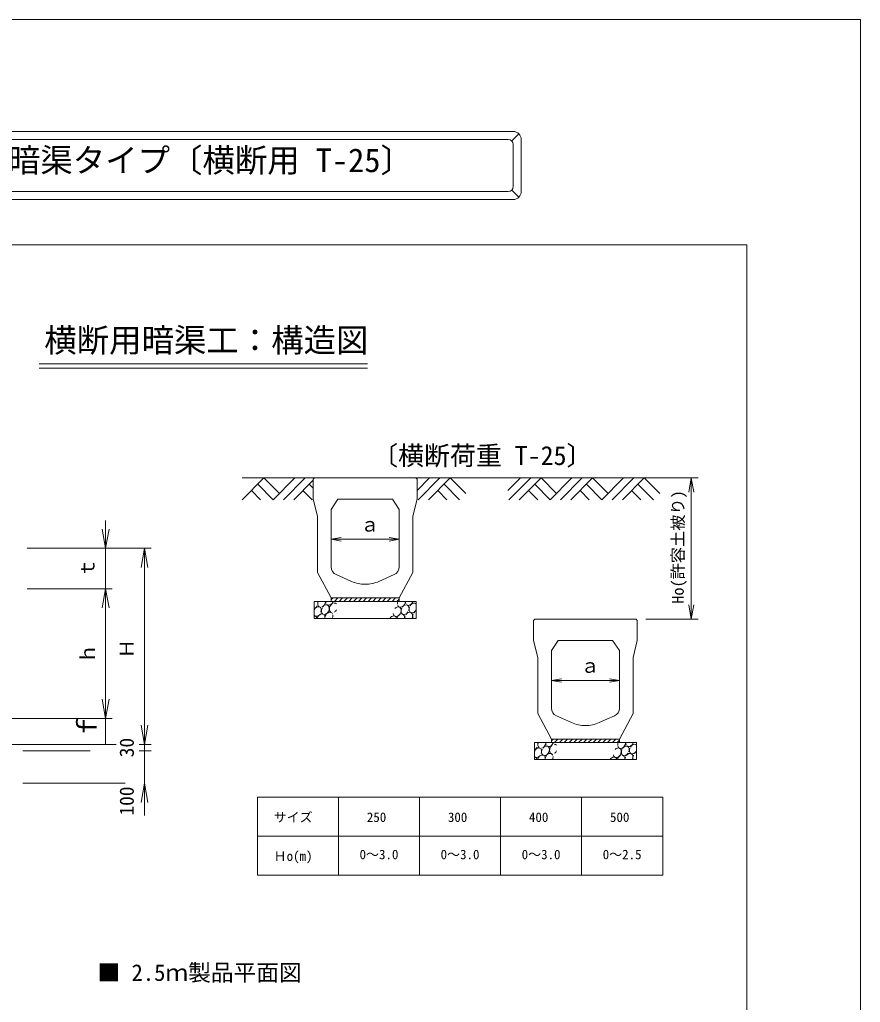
# Model space of a CAD drawing. Units: millimetres, scale not verified. Extents: x 5662 to 21676, y 2831 to 15264.
# Drawn here: x 7502 to 10095, y 12232 to 15264 of the extents above; entities that cross this region are included whole.
import ezdxf
from ezdxf.enums import TextEntityAlignment as Align

# ---------------------------------------------------------------- set-up
doc = ezdxf.new("R2010")
doc.units = ezdxf.units.MM
doc.header["$LTSCALE"] = 20
doc.layers.add('0_2', color=4, linetype='Continuous', lineweight=18)
doc.styles.add('ＭＳ ゴシック-5.0-0.0', font='')
doc.styles.get('ＭＳ ゴシック-5.0-0.0').set_extended_font_data('ＭＳ ゴシック-5.0-0.0')

msp = doc.modelspace()

# ---------------------------------------------------------------- linework, layer by layer
at = {"layer": '0_2'}
for p, q in [((5915.02, 15263.53), (10095.02, 15263.53)), ((10095.02, 15263.53), (10095.02, 9223.53)), ((6660.02, 14918.53), (9024, 14918.53)), ((6675.02, 14893.53), (9009, 14893.53)), ((9019.61, 14889.14), (9041.68, 14911.21)), ((9049, 14893.53), (9049, 14733.53)), ((9024, 14748.53), (9024, 14878.53)), ((9019.61, 14737.93), (9041.68, 14715.86)), ((6660.02, 14708.53), (9024, 14708.53)), ((6675.02, 14733.53), (9009, 14733.53)), ((6315.02, 14568.88), (9745.02, 14568.88)), ((9745.02, 9533.53), (9745.02, 14568.88)), ((7562.02, 14201.85), (8575.16, 14201.85)), ((7562.02, 14187.85), (8575.16, 14187.85)), ((8255.35, 13849.49), (8188.24, 13782.38)), ((8188.24, 13849.49), (8724.02, 13849.49)), ((8235.97, 13830.11), (8283.7, 13782.38)), ((8303.08, 13801.76), (8255.35, 13849.49)), ((8350.81, 13849.49), (8283.7, 13782.38)), ((8382.63, 13849.49), (8315.52, 13782.38)), ((8407.44, 13842.48), (8347.34, 13782.38)), ((8395.07, 13830.11), (8407.44, 13817.74)), ((8411.12, 13849.49), (8407.44, 13845.81)), ((8407.44, 13783.86), (8407.44, 13845.81)), ((8724.02, 13849.49), (8727.69, 13845.81)), ((8724.02, 13849.49), (9594.57, 13849.49)), ((8766.45, 13849.49), (8727.69, 13810.73)), ((8727.69, 13783.86), (8727.69, 13845.81)), ((8798.27, 13849.49), (8731.16, 13782.38)), ((8830.09, 13849.49), (8762.98, 13782.38)), ((8810.71, 13830.11), (8858.44, 13782.38)), ((8877.82, 13801.76), (8830.09, 13849.49)), ((9046.42, 13849.49), (9007.66, 13810.73)), ((9078.24, 13849.49), (9011.13, 13782.38)), ((9110.06, 13849.49), (9042.95, 13782.38)), ((9090.68, 13830.11), (9138.41, 13782.38)), ((9157.79, 13801.76), (9110.06, 13849.49)), ((9205.52, 13849.49), (9138.41, 13782.38)), ((9237.34, 13849.49), (9170.23, 13782.38)), ((9269.16, 13849.49), (9202.05, 13782.38)), ((9249.78, 13830.11), (9297.51, 13782.38)), ((9316.89, 13801.76), (9269.16, 13849.49)), ((9364.62, 13849.49), (9297.51, 13782.38)), ((9396.44, 13849.49), (9329.33, 13782.38)), ((9428.26, 13849.49), (9361.15, 13782.38)), ((9408.88, 13830.11), (9456.61, 13782.38)), ((9475.99, 13801.76), (9428.26, 13849.49)), ((9573.42, 13849.49), (9565.6, 13805.17)), ((9573.42, 13849.49), (9581.23, 13805.17)), ((9573.42, 13849.49), (9573.42, 13413.79)), ((8244.94, 13782.38), (8216.59, 13810.73)), ((8404.04, 13782.38), (8375.69, 13810.73)), ((8819.68, 13782.38), (8791.33, 13810.73)), ((9099.65, 13782.38), (9071.3, 13810.73)), ((9258.75, 13782.38), (9230.4, 13810.73)), ((9417.85, 13782.38), (9389.5, 13810.73)), ((8407.44, 13783.86), (8420.57, 13731.36)), ((8483.57, 13783.86), (8462.57, 13752.36)), ((8483.57, 13783.86), (8651.57, 13783.86)), ((8651.57, 13783.86), (8672.57, 13752.36)), ((8727.69, 13783.86), (8714.57, 13731.36)), ((8462.57, 13575.17), (8462.57, 13752.36)), ((8672.57, 13575.17), (8672.57, 13752.36)), ((7767.02, 13632.62), (7767.02, 13718.1)), ((8420.57, 13558.11), (8420.57, 13731.36)), ((8714.57, 13558.11), (8714.57, 13731.36)), ((7767.02, 13632.62), (7756.6, 13691.7)), ((7767.02, 13632.62), (7777.44, 13691.7)), ((8462.57, 13660.32), (8493.59, 13665.79)), ((8462.57, 13660.32), (8672.57, 13660.32)), ((8462.57, 13660.32), (8493.59, 13654.86)), ((8672.57, 13660.32), (8641.54, 13665.79)), ((8672.57, 13660.32), (8641.54, 13654.86)), ((7524.6, 13632.62), (7907.02, 13632.62)), ((7767.02, 13632.62), (7767.02, 13507.62)), ((7887.02, 13632.62), (7876.6, 13573.53)), ((7887.02, 13632.62), (7897.44, 13573.53)), ((7887.02, 13632.62), (7887.02, 13027.62)), ((8420.57, 13558.11), (8462.57, 13479.36)), ((8714.57, 13558.11), (8672.57, 13479.36)), ((8478.16, 13551.18), (8524.94, 13530.4)), ((8656.97, 13551.18), (8610.19, 13530.4)), ((7524.6, 13507.62), (7787.02, 13507.62)), ((7767.02, 13507.62), (7756.6, 13448.53)), ((7767.02, 13507.62), (7767.02, 13107.62)), ((7767.02, 13507.62), (7777.44, 13448.53)), ((8410.07, 13468.86), (8410.07, 13416.36)), ((8410.07, 13416.36), (8410.07, 13468.86)), ((8567.57, 13468.86), (8410.07, 13468.86)), ((8567.57, 13479.36), (8462.57, 13479.36)), ((8462.57, 13479.36), (8462.57, 13468.86)), ((8468.12, 13479.36), (8462.57, 13473.8)), ((8482.97, 13479.36), (8472.47, 13468.86)), ((8497.82, 13479.36), (8487.32, 13468.86)), ((8512.67, 13479.36), (8502.17, 13468.86)), ((8527.52, 13479.36), (8517.02, 13468.86)), ((8542.37, 13479.36), (8531.87, 13468.86)), ((8557.22, 13479.36), (8546.72, 13468.86)), ((8572.07, 13479.36), (8561.57, 13468.86)), ((8567.57, 13479.36), (8672.57, 13479.36)), ((8567.57, 13468.86), (8725.07, 13468.86)), ((8586.92, 13479.36), (8576.42, 13468.86)), ((8601.77, 13479.36), (8591.27, 13468.86)), ((8616.62, 13479.36), (8606.12, 13468.86)), ((8631.47, 13479.36), (8620.97, 13468.86)), ((8646.32, 13479.36), (8635.82, 13468.86)), ((8661.16, 13479.36), (8650.66, 13468.86)), ((8672.57, 13475.91), (8665.51, 13468.86)), ((8672.57, 13479.36), (8672.57, 13468.86)), ((8725.07, 13416.36), (8725.07, 13468.86)), ((8725.07, 13468.86), (8725.07, 13416.36)), ((9573.42, 13413.79), (9565.6, 13458.11)), ((9573.42, 13413.79), (9581.23, 13458.11)), ((8410.07, 13416.36), (8725.07, 13416.36)), ((8567.57, 13416.36), (8436.32, 13416.36)), ((9090.43, 13413.79), (9086.75, 13410.12)), ((9086.75, 13348.17), (9086.75, 13410.12)), ((9090.43, 13413.79), (9403.33, 13413.79)), ((9403.33, 13413.79), (9407, 13410.12)), ((9407, 13348.17), (9407, 13410.12)), ((9433.33, 13413.79), (9594.57, 13413.79)), ((9086.75, 13348.17), (9099.88, 13295.67)), ((9162.88, 13348.17), (9141.88, 13316.67)), ((9162.88, 13348.17), (9330.88, 13348.17)), ((9330.88, 13348.17), (9351.88, 13316.67)), ((9407, 13348.17), (9393.88, 13295.67)), ((9141.88, 13139.48), (9141.88, 13316.67)), ((9351.88, 13139.48), (9351.88, 13316.67)), ((9099.88, 13122.42), (9099.88, 13295.67)), ((9393.88, 13122.42), (9393.88, 13295.67)), ((9141.88, 13224.63), (9172.9, 13230.1)), ((9141.88, 13224.63), (9351.88, 13224.63)), ((9141.88, 13224.63), (9172.9, 13219.16)), ((9351.88, 13224.63), (9320.86, 13230.1)), ((9351.88, 13224.63), (9320.86, 13219.16)), ((7767.02, 13107.62), (7756.6, 13166.7)), ((7767.02, 13107.62), (7777.44, 13166.7)), ((7252.73, 13107.62), (7787.02, 13107.62)), ((7767.02, 13107.62), (7767.02, 13027.62)), ((9099.88, 13122.42), (9141.88, 13043.67)), ((9157.47, 13115.49), (9204.25, 13094.71)), ((9336.29, 13115.49), (9289.51, 13094.71)), ((9393.88, 13122.42), (9351.88, 13043.67)), ((7887.02, 13027.62), (7876.6, 13086.7)), ((7887.02, 13027.62), (7897.44, 13086.7)), ((9246.88, 13043.67), (9141.88, 13043.67)), ((9141.88, 13043.67), (9141.88, 13033.17)), ((9147.44, 13043.67), (9141.88, 13038.11)), ((9162.29, 13043.67), (9151.79, 13033.17)), ((9177.14, 13043.67), (9166.64, 13033.17)), ((9191.99, 13043.67), (9181.49, 13033.17)), ((9206.84, 13043.67), (9196.34, 13033.17)), ((9221.68, 13043.67), (9211.18, 13033.17)), ((9236.53, 13043.67), (9226.03, 13033.17)), ((9251.38, 13043.67), (9240.88, 13033.17)), ((9246.88, 13043.67), (9351.88, 13043.67)), ((9266.23, 13043.67), (9255.73, 13033.17)), ((9281.08, 13043.67), (9270.58, 13033.17)), ((9295.93, 13043.67), (9285.43, 13033.17)), ((9310.78, 13043.67), (9300.28, 13033.17)), ((9325.63, 13043.67), (9315.13, 13033.17)), ((9340.48, 13043.67), (9329.98, 13033.17)), ((9351.88, 13040.22), (9344.83, 13033.17)), ((9351.88, 13043.67), (9351.88, 13033.17)), ((7419.36, 13027.62), (7799.67, 13027.62)), ((7511.41, 13007.62), (7719.67, 13007.62)), ((7870.49, 13027.62), (7907.02, 13027.62)), ((7870.49, 13007.62), (7907.02, 13007.62)), ((7887.02, 13027.62), (7887.02, 13007.62)), ((7887.02, 13007.62), (7887.02, 12907.62)), ((9089.38, 13033.17), (9089.38, 12980.67)), ((9089.38, 12980.67), (9089.38, 13033.17)), ((9246.88, 13033.17), (9089.38, 13033.17)), ((9246.88, 13033.17), (9404.38, 13033.17)), ((9404.38, 12980.67), (9404.38, 13033.17)), ((9404.38, 13033.17), (9404.38, 12980.67)), ((9089.38, 12980.67), (9404.38, 12980.67)), ((9246.88, 12980.67), (9115.63, 12980.67)), ((7511.41, 12907.62), (7827.02, 12907.62)), ((7887.02, 12907.62), (7876.6, 12848.53)), ((7887.02, 12907.62), (7887.02, 12807.74)), ((7887.02, 12907.62), (7897.44, 12848.53)), ((8235.27, 12864.35), (8235.27, 12624.35)), ((8235.27, 12864.35), (9485.27, 12864.35)), ((8485.27, 12864.35), (8485.27, 12624.35)), ((8735.27, 12864.35), (8735.27, 12624.35)), ((8985.27, 12864.35), (8985.27, 12624.35)), ((9235.27, 12864.35), (9235.27, 12624.35)), ((9485.27, 12864.35), (9485.27, 12624.35)), ((8235.27, 12744.35), (9485.27, 12744.35)), ((8235.27, 12624.35), (9485.27, 12624.35))]:
    msp.add_line(p, q, dxfattribs=at)
for centre, radius, start, end in [((9024, 14893.53), 25, 0, 90), ((9009, 14878.53), 15, 0, 90), ((9009, 14748.53), 15, 270, 0), ((9024, 14733.53), 25, 270, 0), ((8488.82, 13575.17), 26.25, 180, 246.04774), ((8646.32, 13575.17), 26.25, 293.95226, 0), ((8567.57, 13626.36), 105, 246.04774, 270), ((8567.57, 13626.36), 105, 270, 293.95226), ((9168.13, 13139.48), 26.25, 180, 246.04774), ((9325.63, 13139.48), 26.25, 293.95226, 0), ((9246.88, 13190.67), 105, 246.04774, 270), ((9246.88, 13190.67), 105, 270, 293.95226)]:
    msp.add_arc(centre, radius, start, end, dxfattribs=at)
for centre, start_param, end_param in [((8433.37, 13465.61), 1.6822672, 3.0041978), ((8408.98, 13459.97), 5.1474802, 5.7147216), ((8433.37, 13465.61), 3.7709083, 5.2928579), ((8458.08, 13471.49), 2.0795248, 2.547628), ((8458.08, 13471.49), 2.9199025, 4.8956003), ((8469.31, 13448.67), 6.0011175, 6.7364116), ((8679.51, 13465.39), 1.6822672, 2.2705704), ((8679.51, 13465.39), 2.5502995, 5.2928579), ((8704.23, 13471.28), 2.0795248, 2.5744435), ((8704.23, 13471.28), 2.9579169, 4.8956003), ((8715.45, 13448.46), 6.0011175, 7.7378401), ((8408.98, 13459.97), 3.8493841, 4.6902001), ((8419.95, 13437.44), 4.8928581, 7.840068), ((8444.51, 13443.33), 1.5802698, 7.6313716), ((8455.54, 13420.43), 5.7286705, 7.256989), ((8469.31, 13448.67), 1.0316857, 3.395071), ((8469.31, 13448.67), 4.0306578, 4.6625812), ((8666.09, 13437.23), 2.320676, 7.4860293), ((8690.66, 13443.12), 1.6079237, 4.5711327), ((8690.66, 13443.12), 4.8597842, 7.6713492), ((8701.68, 13420.22), 4.7966503, 7.602652), ((8715.45, 13448.46), 1.6954897, 4.6625812), ((8726.4, 13426.11), 0.7283933, 1.3802926), ((8419.95, 13437.44), 2.8236307, 4.347989), ((8406.18, 13409.2), 5.5751573, 6.5743529), ((8430.89, 13415.08), 0.0324618, 1.8168834), ((8430.89, 13415.08), 5.1582417, 5.8599737), ((8455.54, 13420.43), 1.3150626, 2.1784748), ((8455.54, 13420.43), 4.7966503, 5.462491), ((8652.32, 13408.99), 5.5751573, 7.6831531), ((8677.04, 13414.87), 0.7069732, 1.8168834), ((8677.04, 13414.87), 5.1582417, 6.5669059), ((8701.68, 13420.22), 1.6215093, 2.1784748), ((8726.4, 13426.11), 1.6544758, 2.6284553), ((9088.3, 13024.27), 3.8493841, 4.6902001), ((9099.26, 13001.74), 4.8928581, 7.840068), ((9112.68, 13029.91), 1.6822672, 3.0041978), ((9088.3, 13024.27), 5.1474802, 5.7147216), ((9123.82, 13007.64), 1.5802698, 7.6313716), ((9112.68, 13029.91), 3.7709083, 5.2928579), ((9137.4, 13035.8), 2.0795248, 2.547628), ((9137.4, 13035.8), 2.9199025, 4.8956003), ((9148.62, 13012.98), 1.0316857, 3.395071), ((9148.62, 13012.98), 6.0011175, 6.7364116), ((9148.62, 13012.98), 4.0306578, 4.6625812), ((9345.41, 13001.53), 2.320676, 7.4860293), ((9358.83, 13029.7), 1.6822672, 2.2705704), ((9358.83, 13029.7), 2.5502995, 5.2928579), ((9369.97, 13007.43), 1.6079237, 4.5711327), ((9369.97, 13007.43), 4.8597842, 7.6713492), ((9383.54, 13035.59), 2.0795248, 2.5744435), ((9383.54, 13035.59), 2.9579169, 4.8956003), ((9394.77, 13012.77), 1.6954897, 4.6625812), ((9394.77, 13012.77), 6.0011175, 7.7378401), ((9099.26, 13001.74), 2.8236307, 4.347989), ((9085.49, 12973.51), 5.5751573, 6.5743529), ((9110.21, 12979.39), 0.0324618, 1.8168834), ((9110.21, 12979.39), 5.1582417, 5.8599737), ((9134.85, 12984.74), 1.3150626, 2.1784748), ((9134.85, 12984.74), 5.7286705, 7.256989), ((9134.85, 12984.74), 4.7966503, 5.462491), ((9331.64, 12973.3), 5.5751573, 7.6831531), ((9356.35, 12979.18), 0.7069732, 1.8168834), ((9356.35, 12979.18), 5.1582417, 6.5669059), ((9381, 12984.53), 1.6215093, 2.1784748), ((9381, 12984.53), 4.7966503, 7.602652), ((9405.71, 12990.41), 1.6544758, 2.6284553), ((9405.71, 12990.41), 0.7283933, 1.3802926)]:
    msp.add_ellipse(centre, major_axis=(7.12, 14.04), ratio=0.710984, start_param=start_param, end_param=end_param, dxfattribs=at)

# ---------------------------------------------------------------- texts
at = {"layer": '0_2', "color": 7, "style": 'ＭＳ ゴシック-5.0-0.0'}
for s, height, p in [('ＨＣ－Ｒ型：暗渠タイプ〔横断用 T-25〕', 73.31, (6865.62, 14771.04)), ('横断用暗渠工：構造図', 73.31, (7577.59, 14215.92)), ('〔横断荷重 T-25〕', 58.65, (8589.12, 13871.61)), ('ａ', 43.99, (8551.85, 13670.83)), ('ａ', 43.99, (9231.17, 13235.14)), ('サイズ', 29.33, (8285.27, 12779.35)), ('250', 29.33, (8572.77, 12779.35)), ('300', 29.33, (8822.77, 12779.35)), ('400', 29.33, (9072.77, 12779.35)), ('500', 29.33, (9322.77, 12779.35)), ('Ｈo(m)', 29.33, (8285.27, 12659.35)), ('0～3.0', 29.33, (8550.27, 12664.35)), ('0～3.0', 29.33, (8800.27, 12664.35)), ('0～3.0', 29.33, (9050.27, 12664.35)), ('0～2.5', 29.33, (9300.27, 12664.35)), ('■ 2.5ｍ製品平面図', 51.32, (7741.83, 12282.35))]:
    msp.add_text(s, height=height, dxfattribs=at).set_placement(p, align=Align.BOTTOM_LEFT)
for s, height, p in [('Ho(許容土被り)', 36.66, (9561.36, 13461.68)), ('ｔ', 43.99, (7745.5, 13541.56)), ('Ｈ', 43.99, (7867.03, 13292.63)), ('ｈ', 43.99, (7747.1, 13277.63)), ('ｆ', 58.65, (7757.02, 13042.62)), ('30', 43.99, (7867.09, 12987.66)), ('100', 43.99, (7867.09, 12807.79))]:
    msp.add_text(s, height=height, rotation=90, dxfattribs=at).set_placement(p, align=Align.BOTTOM_LEFT)

doc.saveas('drawing.dxf')
